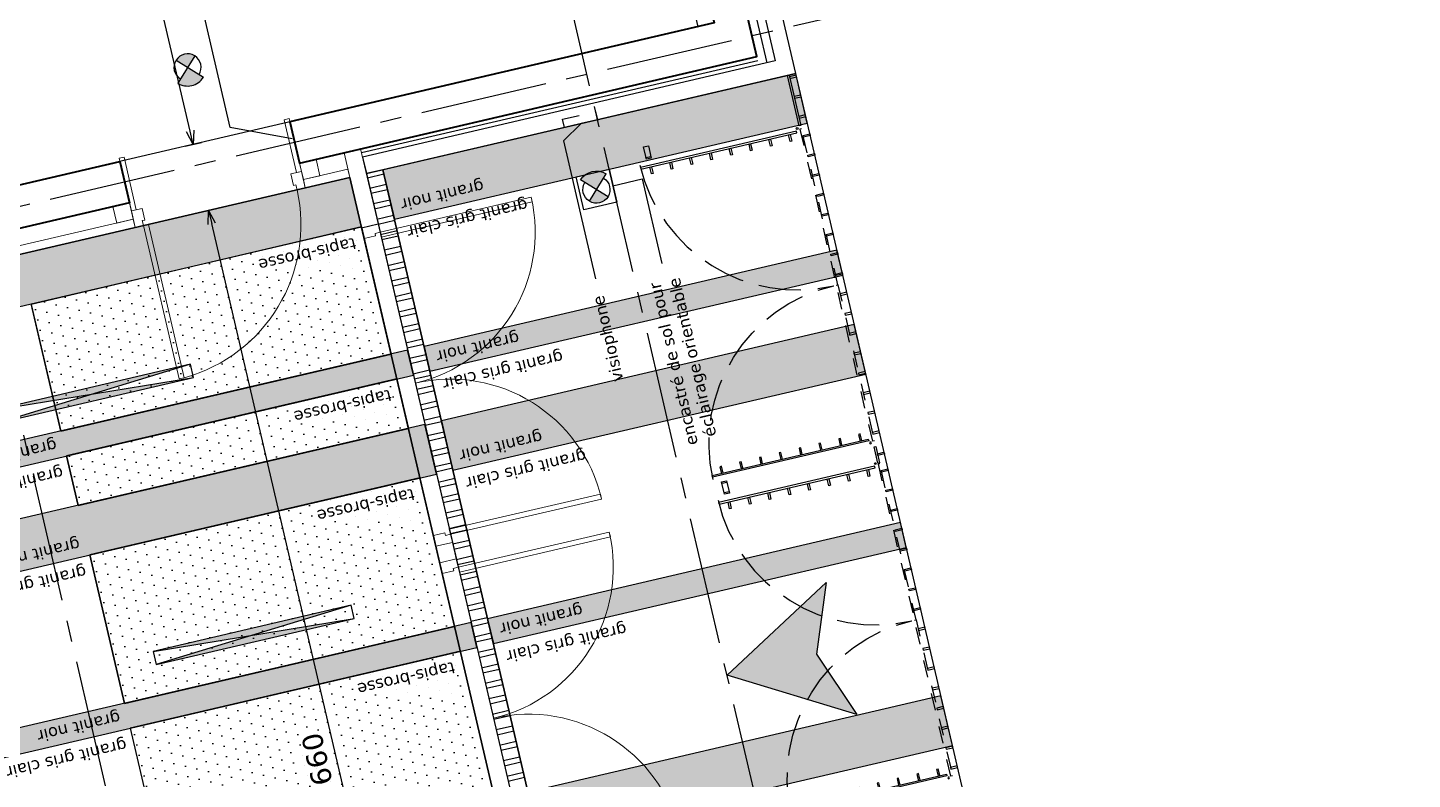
# Model space of a CAD drawing. Header units: metres. Extents: x 595957 to 596489, y 139635 to 139908.
# Drawn here: x 596091.66 to 596099.83, y 139686.87 to 139691.31 of the extents above; entities that cross this region are included whole.
import ezdxf
from ezdxf.enums import TextEntityAlignment as Align

# ---------------------------------------------------------------- set-up
doc = ezdxf.new("R2010")
doc.units = ezdxf.units.M
doc.header["$MEASUREMENT"] = 0
doc.header["$PDMODE"] = 3
doc.header["$PDSIZE"] = 0.1
for name, pattern in [('01', [0.15, 0.1, -0.05]), ('03', [0.7, 0.5, -0.2]), ('AXES2', [1.125, 0.75, -0.125, 0.125, -0.125])]:
    doc.linetypes.add(name, pattern=pattern)
for name, color, linetype in [('00-AXE-0.00', 14, 'AXES2'), ('01-DOUBLAGE-0.0x', 6, 'Continuous'), ('01-ISOL-0.08', 43, 'ISOLATION'), ('01-MEN-VU-0.13', 163, 'Continuous'), ('06-COT-50&100-0.20', 2, 'Continuous'), ('06-SYMB-DIVERS-0.20', 20, 'Continuous'), ('06-TXT-DETAILS-DIVERS-02.20', 2, 'Continuous'), ('07-ECLAIRAGE-0.13', 31, 'Continuous'), ('07-PLAFONDS-0.13', 5, 'Continuous'), ('07-SOLS-0.13', 211, 'Continuous'), ('08-VU-0.08', 56, 'Continuous'), ('08-VU-0.20', 32, 'Continuous')]:
    doc.layers.add(name, color=color, linetype=linetype)
doc.layers.add('01-BETON-0.40', color=4, linetype='Continuous', lineweight=40)
doc.layers.add('01-MEN-CP-0.15', color=2, linetype='Continuous', lineweight=18)
doc.layers.add('07-SF-HABIT-0.05', color=7, linetype='Continuous', plot=False)
doc.styles.add('COT', font='verdana.ttf')
doc.styles.add('locaux 20', font='verdana.ttf', dxfattribs={"height": 0.07})
doc.styles.get("Standard").update_dxf_attribs({"font": 'arial.ttf'})
doc.linetypes.add('ISOLATION', pattern='A,0.0001,-0.1,[134,ltypeshp.shx,S=0.1,R=0,X=-0.1,Y=0],-0.2,[134,ltypeshp.shx,S=0.1,R=180,X=0.1,Y=0],-0.1', length=0.4001)
doc.dimstyles.new('COT50', dxfattribs={"dimtxt": 0.12, "dimasz": 0.08, "dimexe": 0.05, "dimexo": 0, "dimgap": 0.05, "dimtad": 1, "dimdec": 0, "dimlfac": 100, "dimzin": 0, "dimdsep": 46, "dimtxsty": 'COT', "dimblk": 'OPEN30', "dimcen": 0.04, "dimdle": 0.05, "dimclrd": 256, "dimclre": 256, "dimclrt": 6, "dimadec": 0, "dimazin": 0, "dimtm": 1e-09, "dimtfac": 1, "dimtdec": 0, "dimtmove": 1, "dimatfit": 0, "dimldrblk": 'OPEN30', "dimfxl": 0.05, "dimfxlon": 1, "dimtolj": 1, "dimtzin": 0, "dimlwd": -1, "dimlwe": -1, "dimarcsym": 0})

# ---------------------------------------------------------------- blocks, each defined once
blk = doc.blocks.new('P180')
for points in [[(-1.85, 0.915), (-1.85, 0), (-1.88, 0), (-1.88, 0.915)], [(-0.08, 0.915), (-0.08, 0), (-0.05, 0), (-0.05, 0.915)], [(0, 0), (0, -0.1), (-0.065, -0.1), (-0.065, -0.03), (-0.05, -0.03), (-0.05, 0)]]:
    blk.add_lwpolyline(points, close=True)
at = {"linetype": 'Continuous'}
blk.add_lwpolyline([(-1.93, 0), (-1.93, -0.1), (-1.865, -0.1), (-1.865, -0.03), (-1.88, -0.03), (-1.88, 0)], close=True, dxfattribs=at)
for centre, start, end in [((-1.88, 0), 0, 90), ((-0.05, 0), 90, 180)]:
    blk.add_arc(centre, 0.915, start, end)
at = {"linetype": 'Continuous', "text_generation_flag": 6}
blk.add_attdef('TEXTE', (-0.1883, 0.5982), '', height=0.08, rotation=90, dxfattribs=at)
blk = doc.blocks.new('_Open30')
at = {"color": 0, "linetype": 'ByBlock', "lineweight": -2}
for p, q in [((-1, 0.27), (0, 0)), ((0, 0), (-1, -0.27)), ((0, 0), (-1, 0))]:
    blk.add_line(p, q, dxfattribs=at)
blk = doc.blocks.new('*D17')
at = {"layer": '06-COT-50&100-0.20', "transparency": 16777216}
for p, q in [((596094.4825, 139696.1615), (596094.5052, 139696.0641)), ((596094.4159, 139696.0946), (596082.4167, 139693.2976)), ((596082.3501, 139693.2308), (596082.3274, 139693.3282))]:
    blk.add_line(p, q, dxfattribs=at)
at = {"layer": 'Defpoints', "color": 0, "transparency": 16777216}
for p in [(596094.4497, 139696.3023), (596082.3388, 139693.2795), (596083.4581, 139688.4777)]:
    blk.add_point(p, dxfattribs=at)
at = {"layer": '06-COT-50&100-0.20', "transparency": 16777216, "xscale": 0.08, "yscale": 0.08, "zscale": 0.08}
for p, rotation in [((596094.4939, 139696.1128), 13.12127038304243), ((596082.3388, 139693.2795), 193.1212703830424)]:
    blk.add_blockref('_Open30', p, dxfattribs=dict(at, rotation=rotation))
at = {"layer": '06-COT-50&100-0.20', "color": 6, "transparency": 16777216, "insert": (596088.4419, 139694.5863), "char_height": 0.12, "attachment_point": 5, "rotation": 193.12127, "style": 'COT'}
blk.add_mtext('\\A1;1248', dxfattribs=at)
blk = doc.blocks.new('A$C6BB47F20')
for points in [[(-0.0375, 0.9125), (-0.0375, 0.9025), (-0.0775, 0.9025), (-0.0775, 0.9125)], [(-0.0275, 0.0225), (-0.0275, 0.9675), (-0.0375, 0.9675), (-0.0375, 0.0225)], [(-0.0375, 0.7925), (-0.0375, 0.7825), (-0.0775, 0.7825), (-0.0775, 0.7925)], [(-0.0375, 0.6725), (-0.0375, 0.6625), (-0.0775, 0.6625), (-0.0775, 0.6725)], [(-0.0375, 0.5525), (-0.0375, 0.5425), (-0.0775, 0.5425), (-0.0775, 0.5525)], [(-0.0375, 0.4325), (-0.0375, 0.4225), (-0.0775, 0.4225), (-0.0775, 0.4325)], [(-0.0375, 0.3125), (-0.0375, 0.3025), (-0.0775, 0.3025), (-0.0775, 0.3125)], [(-0.0375, 0.1925), (-0.0375, 0.1825), (-0.0775, 0.1825), (-0.0775, 0.1925)], [(-0.0375, 0.0725), (-0.0375, 0.0625), (-0.0775, 0.0625), (-0.0775, 0.0725)]]:
    blk.add_lwpolyline(points, close=True)
at = {"linetype": '01', "ltscale": 0.25}
for points in [[(-0.02, 0), (-0.965, 0), (-0.965, -0.01), (-0.02, -0.01)], [(-0.91, -0.01), (-0.9, -0.01), (-0.9, -0.05), (-0.91, -0.05)], [(-0.79, -0.01), (-0.78, -0.01), (-0.78, -0.05), (-0.79, -0.05)], [(-0.67, -0.01), (-0.66, -0.01), (-0.66, -0.05), (-0.67, -0.05)], [(-0.55, -0.01), (-0.54, -0.01), (-0.54, -0.05), (-0.55, -0.05)], [(-0.43, -0.01), (-0.42, -0.01), (-0.42, -0.05), (-0.43, -0.05)], [(-0.31, -0.01), (-0.3, -0.01), (-0.3, -0.05), (-0.31, -0.05)], [(-0.19, -0.01), (-0.18, -0.01), (-0.18, -0.05), (-0.19, -0.05)], [(-0.07, -0.01), (-0.06, -0.01), (-0.06, -0.05), (-0.07, -0.05)]]:
    blk.add_lwpolyline(points, close=True, dxfattribs=at)
blk.add_circle((-0.0125, 0.015), 0.005)
at = {"linetype": '03', "ltscale": 0.5}
blk.add_arc((-0.0125, 0.015), 0.9525, 90, 180, dxfattribs=at)
blk = doc.blocks.new('P90')
at = {"linetype": 'Continuous'}
for points in [[(-0.05, 0.9295), (-0.05, 0), (-0.08, 0), (-0.08, 0.9295)], [(-0.965, -0.03), (-0.965, -0.1), (-1.03, -0.1), (-1.03, 0), (-0.98, 0), (-0.98, -0.03)], [(0, 0), (0, -0.1), (-0.065, -0.1), (-0.065, -0.03), (-0.05, -0.03), (-0.05, 0)]]:
    blk.add_lwpolyline(points, close=True, dxfattribs=at)
blk.add_arc((-0.0434, -0.0064), 0.9366, 92.23877, 179.60621, dxfattribs=at)
at = {"linetype": 'Continuous', "text_generation_flag": 6}
blk.add_attdef('TEXTE', text='', height=0.08, rotation=90, dxfattribs=at).set_placement((-0.1883, 0.4692), align=Align.CENTER)
blk = doc.blocks.new('*D48')
at = {"layer": '06-COT-50&100-0.20', "transparency": 16777216}
for p, q in [((596092.6798, 139690.2166), (596092.7772, 139690.2393)), ((596094.2087, 139683.8782), (596092.7467, 139690.15)), ((596094.1781, 139683.7889), (596094.2755, 139683.8116))]:
    blk.add_line(p, q, dxfattribs=at)
at = {"layer": 'Defpoints', "color": 0, "transparency": 16777216}
for p in [(596092.7285, 139690.228), (596092.2953, 139690.127), (596093.7936, 139683.6993)]:
    blk.add_point(p, dxfattribs=at)
at = {"layer": '06-COT-50&100-0.20', "transparency": 16777216, "xscale": 0.08, "yscale": 0.08, "zscale": 0.08}
for p, rotation in [((596092.7285, 139690.228), 103.1212703830424), ((596094.2268, 139683.8003), 283.1212703830424)]:
    blk.add_blockref('_Open30', p, dxfattribs=dict(at, rotation=rotation))
at = {"layer": '06-COT-50&100-0.20', "color": 6, "transparency": 16777216, "insert": (596093.3682, 139686.9886), "char_height": 0.12, "attachment_point": 5, "rotation": 103.12127, "style": 'COT'}
blk.add_mtext('\\A1;660', dxfattribs=at)
blk = doc.blocks.new('*D49')
at = {"layer": '06-COT-50&100-0.20', "transparency": 16777216}
for p, q in [((596087.8675, 139710.8615), (596087.9649, 139710.8842)), ((596092.6196, 139690.6954), (596087.9344, 139710.795)), ((596092.589, 139690.6062), (596092.6864, 139690.6289))]:
    blk.add_line(p, q, dxfattribs=at)
at = {"layer": 'Defpoints', "color": 0, "transparency": 16777216}
for p in [(596087.9162, 139710.8729), (596086.8632, 139710.6274), (596092.2045, 139690.5165)]:
    blk.add_point(p, dxfattribs=at)
at = {"layer": '06-COT-50&100-0.20', "transparency": 16777216, "xscale": 0.08, "yscale": 0.08, "zscale": 0.08}
for p, rotation in [((596087.9162, 139710.8729), 103.1212703830424), ((596092.6377, 139690.6175), 283.1212703830424)]:
    blk.add_blockref('_Open30', p, dxfattribs=dict(at, rotation=rotation))
at = {"layer": '06-COT-50&100-0.20', "color": 6, "transparency": 16777216, "insert": (596090.1672, 139700.7196), "char_height": 0.12, "attachment_point": 5, "rotation": 103.12127, "style": 'COT'}
blk.add_mtext('\\A1;2080', dxfattribs=at)
blk = doc.blocks.new('Spot-directionnel')
h = blk.add_hatch(color=256)
h.dxf.hatch_style = 1
h.paths.add_polyline_path([(-0.0566, 0.0566, 0.414214), (-0.0566, -0.0566), (0, 0)])
h = blk.add_hatch(color=256)
h.dxf.hatch_style = 1
h.paths.add_polyline_path([(0.0778, 0.0778), (0, 0), (0.0778, -0.0778, 0.414214)])
for p, q in [((-0.0566, -0.0566), (0.0778, 0.0778)), ((-0.0566, 0.0566), (0.0778, -0.0778))]:
    blk.add_line(p, q)
for radius, start, end in [(0.08, 45, 315), (0.11, 315, 45)]:
    blk.add_arc((0, 0), radius, start, end)
blk = doc.blocks.new('A$C088F410E')
h = blk.add_hatch(color=256)
h.dxf.hatch_style = 1
h.paths.add_polyline_path([(-0.04, 1.2), (-0.04, 0), (0, 0.6)])
h = blk.add_hatch(color=256)
h.dxf.hatch_style = 1
h.paths.add_polyline_path([(0.04, 1.2), (0, 0.6), (0.04, 0)])
for p, q in [((0.04, 0), (-0.04, 1.2)), ((0.04, 1.2), (-0.04, 0))]:
    blk.add_line(p, q)
blk.add_lwpolyline([(0.04, 0), (0.04, 1.2), (-0.04, 1.2), (-0.04, 0)], close=True)
blk = doc.blocks.new('A$C10DA3ED3')
at = {"layer": '07-ECLAIRAGE-0.13'}
for p in [(0, -7.8), (-1.6, -8.4)]:
    blk.add_blockref('A$C088F410E', p, dxfattribs=at)
blk = doc.blocks.new('A$C5BE8690B')
for points in [[(0, -1.2), (0.6, -1.2), (0.6, 0), (0, 0)], [(0, -2.4), (0.6, -2.4), (0.6, -1.2), (0, -1.2)], [(0, -3.6), (0.6, -3.6), (0.6, -2.4), (0, -2.4)], [(0, -4.8), (0.6, -4.8), (0.6, -3.6), (0, -3.6)], [(0, -6), (0.6, -6), (0.6, -4.8), (0, -4.8)], [(0, -7.2), (0.6, -7.2), (0.6, -6), (0, -6)], [(0, -8.4), (0.6, -8.4), (0.6, -7.2), (0, -7.2)], [(0, -9), (0.6, -9), (0.6, -8.4), (0, -8.4)]]:
    blk.add_lwpolyline(points, close=True)
blk = doc.blocks.new('A$C07BA4181')
for points in [[(0.6, -0.6), (0, -0.6), (0, 0), (0.6, 0)], [(0.6, -1.8), (0, -1.8), (0, -0.6), (0.6, -0.6)], [(0.6, -3), (0, -3), (0, -1.8), (0.6, -1.8)], [(0.6, -4.2), (0, -4.2), (0, -3), (0.6, -3)], [(0.6, -5.4), (0, -5.4), (0, -4.2), (0.6, -4.2)], [(0.6, -6.6), (0, -6.6), (0, -5.4), (0.6, -5.4)], [(0.6, -7.8), (0, -7.8), (0, -6.6), (0.6, -6.6)], [(0.6, -9), (0, -9), (0, -7.8), (0.6, -7.8)]]:
    blk.add_lwpolyline(points, close=True)
blk = doc.blocks.new('A$C79887286')
for p in [(0, -1.2), (0, -3.6), (0, -6), (0, -8.4)]:
    blk.add_blockref('A$C088F410E', p)

msp = doc.modelspace()

# ---------------------------------------------------------------- hatches: boundary and pattern name
at = {"layer": '06-SYMB-DIVERS-0.20'}
h = msp.add_hatch(color=256, dxfattribs=at)
h.dxf.hatch_style = 1
h.paths.add_polyline_path([(596096.5515, 139687.2538), (596095.786, 139687.4861), (596096.3699, 139688.0329), (596096.3146, 139687.6093)])
at = {"layer": '07-SOLS-0.13'}
for points in [[(596093.8243, 139690.1753), (596096.259, 139690.7429), (596096.1909, 139691.035), (596093.7562, 139690.4674)], [(596093.5614, 139690.422), (596083.695, 139688.122), (596083.7631, 139687.8299), (596093.6295, 139690.1299)], [(596094.0332, 139689.2787), (596096.468, 139689.8463), (596096.4339, 139689.9924), (596093.9992, 139689.4248)], [(596094.1695, 139688.6944), (596096.6042, 139689.2619), (596096.5361, 139689.5541), (596094.1014, 139688.9865)], [(596093.9018, 139689.4021), (596083.9381, 139687.0794), (596083.9721, 139686.9333), (596093.9359, 139689.256)], [(596094.004, 139688.9638), (596084.0402, 139686.6411), (596084.1083, 139686.3489), (596094.0721, 139688.6716)], [(596094.4078, 139687.6719), (596096.8426, 139688.2394), (596096.8085, 139688.3854), (596094.3737, 139687.8179)], [(596094.2763, 139687.7953), (596084.3125, 139685.4728), (596084.3466, 139685.3268), (596094.3104, 139687.6492)], [(596094.6802, 139686.5031), (596097.115, 139687.0707), (596097.0469, 139687.3628), (596094.6121, 139686.7952)]]:
    msp.add_hatch(color=252, dxfattribs=at).paths.add_polyline_path(points)
h = msp.add_hatch(dxfattribs=at)
h.set_pattern_fill('DOTS', color=256)
h.set_pattern_definition([(103.12127, (596100.12284, 139675.560705), (-0.06796239, 0.01624581), [0, -0.0625])])
h.paths.add_polyline_path([(596091.6825, 139689.6725), (596091.8566, 139688.9254), (596093.8044, 139689.3794), (596093.6295, 139690.1298)])
h = msp.add_hatch(dxfattribs=at)
h.set_pattern_fill('DOTS', color=256)
h.set_pattern_definition([(103.12127, (596100.224995, 139675.1224), (-0.06796239, 0.01624581), [0, -0.0625])])
h.paths.add_polyline_path([(596091.8907, 139688.7792), (596091.9588, 139688.4871), (596093.9066, 139688.9411), (596093.8385, 139689.2333)])
h = msp.add_hatch(dxfattribs=at)
h.set_pattern_fill('DOTS', color=256)
h.set_pattern_definition([(103.12127, (596100.49744, 139673.95361), (-0.06796239, 0.01624581), [0, -0.0625])])
h.paths.add_polyline_path([(596092.0269, 139688.1949), (596092.2312, 139687.3183), (596094.179, 139687.7723), (596093.9747, 139688.6489)])
h = msp.add_hatch(dxfattribs=at)
h.set_pattern_fill('DOTS', color=256)
h.set_pattern_definition([(103.12127, (596100.735775, 139672.93115), (-0.06796239, 0.01624581), [0, -0.0625])])
h.paths.add_polyline_path([(596092.2652, 139687.1724), (596092.4696, 139686.2958), (596094.4174, 139686.7498), (596094.213, 139687.6265)])
at = {"layer": '08-VU-0.08'}
h = msp.add_hatch(dxfattribs=at)
h.set_pattern_fill('ANSI32', color=256, scale=0.25, angle=45)
h.set_pattern_definition([(193.12127, (596100.814845, 139671.19803), (0.02128246, -0.09130235), []), (193.12127, (596100.77732, 139671.22137), (0.02128246, -0.09130235), [])])
h.paths.add_polyline_path([(596095.2544, 139684.0398), (596093.7561, 139690.4675), (596093.6587, 139690.4448), (596095.157, 139684.0171)])

# ---------------------------------------------------------------- linework, layer by layer
at = {"layer": '00-AXE-0.00'}
for p, q in [((596099.8278, 139670.1465), (596085.7832, 139730.3984)), ((596096.207, 139669.3025), (596082.1623, 139729.5544)), ((596096.9075, 139691.4844), (596082.2204, 139688.0609))]:
    msp.add_line(p, q, dxfattribs=at)
at = {"layer": '01-BETON-0.40'}
msp.add_lwpolyline([(596094.7287, 139695.5459), (596094.7287, 139695.5459), (596095.7105, 139691.3338), (596093.2076, 139690.7504), (596093.2644, 139690.5069), (596095.962, 139691.1357), (596094.9235, 139695.5913)], dxfattribs=at)
msp.add_lwpolyline([(596092.2613, 139690.2731), (596087.2721, 139689.1101), (596087.2154, 139689.3536), (596092.2045, 139690.5165)], close=True, dxfattribs=at)
at = {"layer": '01-DOUBLAGE-0.0x'}
msp.add_lwpolyline([(596093.636, 139690.5422), (596093.6588, 139690.4448), (596096.1909, 139691.035), (596095.1182, 139695.6367), (596095.0208, 139695.614), (596096.0708, 139691.1097)], close=True, dxfattribs=at)
at = {"layer": '01-ISOL-0.08', "ltscale": 0.1}
msp.add_line((596096.0221, 139691.0984), (596094.9722, 139695.6026), dxfattribs=at)
at = {"layer": '01-ISOL-0.08', "ltscale": 0.05}
msp.add_line((596095.9677, 139691.1113), (596093.6304, 139690.5665), dxfattribs=at)
at = {"layer": '01-MEN-CP-0.15'}
for points in [[(596093.2757, 139690.4582), (596093.2031, 139690.7698), (596093.1739, 139690.763), (596093.2465, 139690.4514)], [(596092.3018, 139690.2312), (596092.2292, 139690.5428), (596092.2, 139690.536), (596092.2726, 139690.2244)], [(596093.2871, 139690.4095), (596093.2644, 139690.5069), (596093.3618, 139690.5296), (596093.3845, 139690.4322)], [(596093.728, 139690.1477), (596093.6247, 139690.5909), (596093.5273, 139690.5682), (596093.6306, 139690.125)], [(596093.55, 139690.4708), (596093.2871, 139690.4095), (596093.2984, 139690.3608), (596093.5614, 139690.4221)], [(596092.1866, 139690.153), (596092.1639, 139690.2504), (596092.2613, 139690.2731), (596092.284, 139690.1757)], [(596092.284, 139690.1757), (596087.2948, 139689.0127), (596087.3062, 139688.964), (596092.2953, 139690.127)], [(596094.1661, 139688.2681), (596094.1888, 139688.1708), (596094.0914, 139688.1481), (596094.0687, 139688.2454)]]:
    msp.add_lwpolyline(points, close=True, dxfattribs=at)
at = {"layer": '01-MEN-VU-0.13'}
for points in [[(596096.2114, 139690.7266), (596096.1422, 139691.0237), (596096.1519, 139691.0259), (596096.2212, 139690.7289)], [(596096.1954, 139691.0155), (596096.1932, 139691.0253), (596096.1542, 139691.0162), (596096.1565, 139691.0065)], [(596096.2227, 139690.8987), (596096.2204, 139690.9084), (596096.1814, 139690.8993), (596096.1837, 139690.8896)], [(596096.2499, 139690.7818), (596096.2476, 139690.7916), (596096.2087, 139690.7825), (596096.211, 139690.7727)], [(596095.3102, 139690.5294), (596095.2932, 139690.6024), (596095.3224, 139690.6093), (596095.3394, 139690.5362)], [(596095.3079, 139690.5391), (596095.3371, 139690.5459), (596095.3394, 139690.5362), (596095.3102, 139690.5294)], [(596096.6755, 139688.7357), (596096.6528, 139688.833), (596096.6626, 139688.8353), (596096.6853, 139688.7379)], [(596096.6751, 139688.7817), (596096.6728, 139688.7915), (596096.7117, 139688.8006), (596096.714, 139688.7908)], [(596095.771, 139688.5524), (596095.754, 139688.6254), (596095.7832, 139688.6323), (596095.8002, 139688.5592)], [(596095.754, 139688.6254), (596095.7832, 139688.6323), (596095.7855, 139688.6225), (596095.7563, 139688.6157)], [(596095.7687, 139688.5621), (596095.798, 139688.5689), (596095.8002, 139688.5592), (596095.771, 139688.5524)]]:
    msp.add_lwpolyline(points, close=True, dxfattribs=at)
at = {"layer": '06-SYMB-DIVERS-0.20'}
msp.add_lwpolyline([(596096.5515, 139687.2538), (596095.786, 139687.4861), (596096.3699, 139688.0329), (596096.3146, 139687.6093), (596096.5515, 139687.2538)], dxfattribs=at)
at = {"layer": '06-TXT-DETAILS-DIVERS-02.20'}
for points in [[(596093.2216, 139690.6494), (596092.8563, 139690.7177), (596092.6389, 139691.6506)], [(596094.9248, 139690.7399), (596094.8205, 139690.6377), (596095.0104, 139689.8231)], [(596095.113, 139690.373), (596095.2852, 139690.4132), (596095.4015, 139689.9142)]]:
    msp.add_lwpolyline(points, dxfattribs=at)
at = {"layer": '07-ECLAIRAGE-0.13'}
msp.add_lwpolyline([(596095.0903, 139690.4704), (596095.1357, 139690.2757), (596094.9409, 139690.2302), (596094.8955, 139690.425)], close=True, dxfattribs=at)
at = {"layer": '07-PLAFONDS-0.13'}
msp.add_lwpolyline([(596095.0596, 139683.9944), (596093.5614, 139690.4221), (596083.695, 139688.1222), (596085.1934, 139681.6946)], close=True, dxfattribs=at)
at = {"layer": '07-SF-HABIT-0.05'}
for points in [[(596078.7366, 139708.7331), (596090.8916, 139711.5664), (596095.6131, 139691.3111), (596083.4581, 139688.4777)], [(596085.1934, 139681.6946), (596083.695, 139688.1222), (596093.5614, 139690.4221), (596095.0596, 139683.9944)]]:
    msp.add_lwpolyline(points, close=True, dxfattribs=at)
at = {"layer": '07-SOLS-0.13'}
for points in [[(596093.8243, 139690.1753), (596096.259, 139690.7429), (596096.1909, 139691.035), (596093.7562, 139690.4674)], [(596097.6892, 139684.6073), (596096.1909, 139691.035), (596093.7562, 139690.4674), (596095.2544, 139684.0398)], [(596093.8243, 139690.1753), (596096.259, 139690.7429), (596096.1909, 139691.035), (596093.7562, 139690.4674)], [(596093.5614, 139690.422), (596083.695, 139688.122), (596083.7631, 139687.8299), (596093.6295, 139690.1299)], [(596093.5614, 139690.422), (596083.695, 139688.122), (596083.7631, 139687.8299), (596093.6295, 139690.1299)], [(596085.1934, 139681.6946), (596083.6951, 139688.1222), (596093.5614, 139690.422), (596093.6306, 139690.125), (596093.728, 139690.1477), (596095.0878, 139684.3141), (596094.9904, 139684.2914), (596095.0596, 139683.9944)], [(596091.6825, 139689.6725), (596091.8566, 139688.9254), (596093.8044, 139689.3794), (596093.6295, 139690.1298)], [(596094.0332, 139689.2787), (596096.468, 139689.8463), (596096.4339, 139689.9924), (596093.9992, 139689.4248)], [(596094.0332, 139689.2787), (596096.468, 139689.8463), (596096.4339, 139689.9924), (596093.9992, 139689.4248)], [(596094.1695, 139688.6944), (596096.6042, 139689.2619), (596096.5361, 139689.5541), (596094.1014, 139688.9865)], [(596094.1695, 139688.6944), (596096.6042, 139689.2619), (596096.5361, 139689.5541), (596094.1014, 139688.9865)], [(596093.9018, 139689.4021), (596083.9381, 139687.0794), (596083.9721, 139686.9333), (596093.9359, 139689.256)], [(596093.9018, 139689.4021), (596083.9381, 139687.0794), (596083.9721, 139686.9333), (596093.9359, 139689.256)], [(596091.8907, 139688.7792), (596091.9588, 139688.4871), (596093.9066, 139688.9411), (596093.8385, 139689.2333)], [(596094.004, 139688.9638), (596084.0402, 139686.6411), (596084.1083, 139686.3489), (596094.0721, 139688.6716)], [(596094.004, 139688.9638), (596084.0402, 139686.6411), (596084.1083, 139686.3489), (596094.0721, 139688.6716)], [(596092.0269, 139688.1949), (596092.2312, 139687.3183), (596094.179, 139687.7723), (596093.9747, 139688.6489)], [(596094.4078, 139687.6719), (596096.8426, 139688.2394), (596096.8085, 139688.3854), (596094.3737, 139687.8179)], [(596094.4078, 139687.6719), (596096.8426, 139688.2394), (596096.8085, 139688.3854), (596094.3737, 139687.8179)], [(596094.2763, 139687.7953), (596084.3125, 139685.4728), (596084.3466, 139685.3268), (596094.3104, 139687.6492)], [(596094.2763, 139687.7953), (596084.3125, 139685.4728), (596084.3466, 139685.3268), (596094.3104, 139687.6492)], [(596092.2652, 139687.1724), (596092.4696, 139686.2958), (596094.4174, 139686.7498), (596094.213, 139687.6265)], [(596094.6802, 139686.5031), (596097.115, 139687.0707), (596097.0469, 139687.3628), (596094.6121, 139686.7952)], [(596094.6802, 139686.5031), (596097.115, 139687.0707), (596097.0469, 139687.3628), (596094.6121, 139686.7952)]]:
    msp.add_lwpolyline(points, close=True, dxfattribs=at)
at = {"layer": '08-VU-0.08'}
for points in [[(596095.2544, 139684.0398), (596093.7561, 139690.4675), (596093.6587, 139690.4448), (596095.157, 139684.0171)], [(596095.2544, 139684.0398), (596093.7561, 139690.4675), (596093.6587, 139690.4448), (596095.157, 139684.0171)], [(596091.8566, 139688.9253), (596091.6817, 139689.6758), (596093.6295, 139690.1298), (596093.8044, 139689.3794)], [(596091.9588, 139688.4871), (596091.8907, 139688.7793), (596093.8385, 139689.2333), (596093.9066, 139688.9411)], [(596092.2312, 139687.3185), (596092.0269, 139688.1949), (596093.9747, 139688.6489), (596094.179, 139687.7726)], [(596092.2652, 139687.1725), (596092.4696, 139686.2958), (596094.4174, 139686.7498), (596094.213, 139687.6265)]]:
    msp.add_lwpolyline(points, close=True, dxfattribs=at)
at = {"layer": '08-VU-0.20', "linetype": '01', "ltscale": 0.2}
msp.add_lwpolyline([(596094.8274, 139690.7172), (596094.8161, 139690.7659), (596095.0108, 139690.8113), (596095.0222, 139690.7626)], close=True, dxfattribs=at)
at = {"layer": '08-VU-0.20'}
msp.add_lwpolyline([(596095.0903, 139690.4704), (596095.1357, 139690.2757), (596094.9409, 139690.2302), (596094.8955, 139690.425)], close=True, dxfattribs=at)

# ---------------------------------------------------------------- block references
at = {"layer": '01-MEN-CP-0.15', "extrusion": (0, 0, -1), "xscale": -1, "zscale": -1, "rotation": 166.8787295728993}
msp.add_blockref('P90', (-596092.2953, 139690.127), dxfattribs=at)
at = {"layer": '01-MEN-CP-0.15', "rotation": 283.1212703796348}
for p in [(596094.1661, 139688.2681), (596094.627, 139686.2911)]:
    msp.add_blockref('P180', p, dxfattribs=at)
at = {"layer": '01-MEN-VU-0.13', "rotation": 103.1212703830424}
for p in [(596096.2114, 139690.7266), (596096.6723, 139688.7496)]:
    msp.add_blockref('A$C6BB47F20', p, dxfattribs=at)
at = {"layer": '01-MEN-VU-0.13', "xscale": -1, "rotation": 103.1212703908934}
for p in [(596096.6496, 139688.847), (596097.1104, 139686.87)]:
    msp.add_blockref('A$C6BB47F20', p, dxfattribs=at)
at = {"layer": '07-ECLAIRAGE-0.13'}
for name, p, rotation in [('A$C79887286', (596085.8949, 139691.0224), 103.1212703830424), ('Spot-directionnel', (596092.6039, 139691.0717), 283.121270390643), ('A$C10DA3ED3', (596085.0343, 139687.5103), 103.1212703830424)]:
    msp.add_blockref(name, p, dxfattribs=dict(at, rotation=rotation))
at = {"layer": '07-ECLAIRAGE-0.13', "xscale": -1, "rotation": 283.5677512499378}
msp.add_blockref('Spot-directionnel', (596095.0156, 139690.3503), dxfattribs=at)
at = {"layer": '07-PLAFONDS-0.13', "xscale": -1, "rotation": 103.121270382207}
for p in [(596085.1063, 139691.7627), (596085.3787, 139690.594)]:
    msp.add_blockref('A$C5BE8690B', p, dxfattribs=at)
at = {"layer": '07-PLAFONDS-0.13', "rotation": 103.1212703830424}
msp.add_blockref('A$C07BA4181', (596085.3787, 139690.594), dxfattribs=at)

# ---------------------------------------------------------------- texts
at = {"layer": '06-TXT-DETAILS-DIVERS-02.20', "char_height": 0.07, "style": 'locaux 20'}
for s, insert, width, attachment_point, rotation in [('tapis-brosse', (596093.5936, 139690.0445), 1.221392, 4, 193.12127), ('encastré de sol pour\\Péclairage orientable', (596095.4242, 139689.8168), 1.568513, 6, 103.12127), ('visiophone', (596095.0331, 139689.7257), 1.568513, 6, 103.12127), ('tapis-brosse', (596093.8025, 139689.1479), 1.221392, 4, 193.12127), ('tapis-brosse', (596093.9388, 139688.5636), 1.221392, 4, 193.12127), ('tapis-brosse', (596094.1771, 139687.5411), 1.221392, 4, 193.12127)]:
    msp.add_mtext(s, dxfattribs=dict(at, insert=insert, width=width, attachment_point=attachment_point, rotation=rotation))
at = {"layer": '07-SOLS-0.13', "char_height": 0.07, "rotation": 193.12127, "style": 'locaux 20'}
for s, insert, width, attachment_point in [('granit noir', (596093.8614, 139690.2676), 1.719112, 6), ('granit gris clair', (596093.8992, 139690.1055), 1.719112, 6), ('tapis-brosse', (596093.5936, 139690.0445), 1.221392, 4), ('granit noir', (596094.0704, 139689.371), 1.719112, 6), ('granit gris clair', (596094.1082, 139689.2089), 1.719112, 6), ('tapis-brosse', (596093.8026, 139689.1479), 1.221392, 4), ('granit noir', (596091.8302, 139688.8523), 1.719112, 4), ('granit noir', (596094.2066, 139688.7866), 1.719112, 6), ('granit gris clair', (596094.2444, 139688.6246), 1.719112, 6), ('granit gris clair', (596091.8679, 139688.6903), 1.719112, 4), ('tapis-brosse', (596093.9388, 139688.5635), 1.221392, 4), ('granit noir', (596091.9664, 139688.268), 1.719112, 4), ('granit gris clair', (596092.0041, 139688.1059), 1.719112, 4), ('granit noir', (596094.445, 139687.7641), 1.719112, 6), ('granit gris clair', (596094.4828, 139687.602), 1.719112, 6), ('tapis-brosse', (596094.1771, 139687.5412), 1.221392, 4), ('granit noir', (596092.2047, 139687.2455), 1.719112, 4), ('granit gris clair', (596092.2425, 139687.0835), 1.719112, 4)]:
    msp.add_mtext(s, dxfattribs=dict(at, insert=insert, width=width, attachment_point=attachment_point))

# ---------------------------------------------------------------- dimensions: what is measured, and where the dimension line sits
at = {"layer": '06-COT-50&100-0.20'}
for base, p1, p2, angle, picture, middle in [((596087.9162, 139710.8729), (596092.2045, 139690.5165), (596086.8632, 139710.6274), 103.12127, '*D49', (596090.1672, 139700.7196)), ((596082.3388, 139693.2795), (596094.4497, 139696.3023), (596083.4581, 139688.4777), 193.12127, '*D17', (596088.4419, 139694.5863)), ((596092.7285, 139690.228), (596093.7936, 139683.6993), (596092.2953, 139690.127), 103.12127, '*D48', (596093.3682, 139686.9886))]:
    dim = msp.add_linear_dim(base=base, p1=p1, p2=p2, angle=angle, dimstyle='COT50', dxfattribs=at)
    dim.commit()
    dim.dimension.update_dxf_attribs({"geometry": picture, "text_midpoint": middle})

doc.saveas('drawing.dxf')
